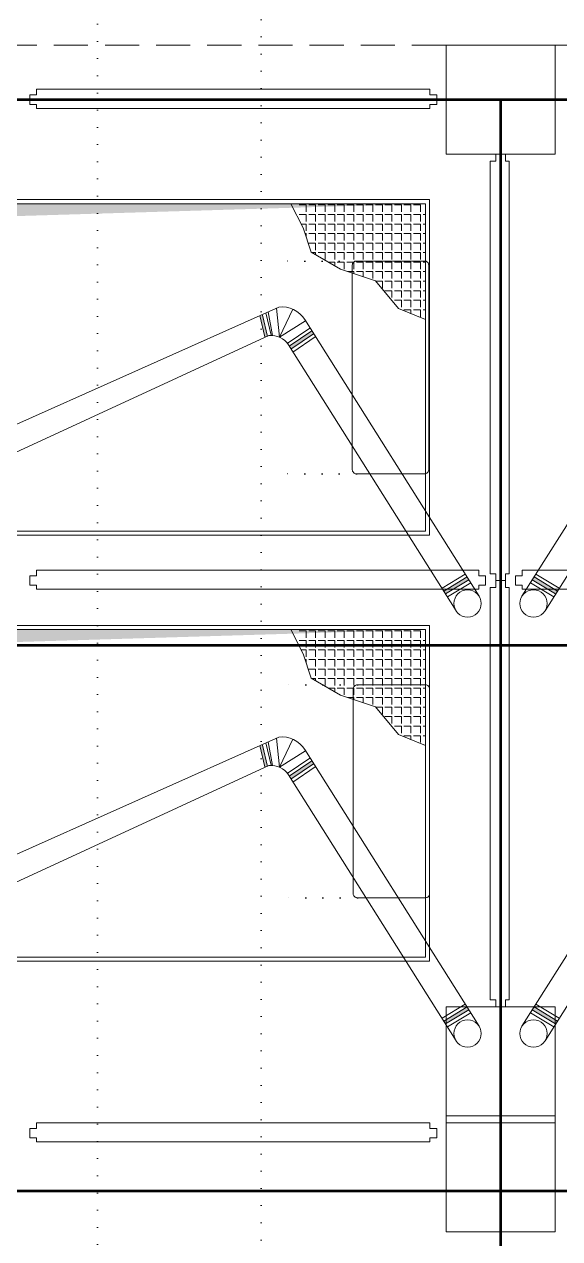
# Model space of a CAD drawing. Header units: metres. Extents: x -13194 to 152406, y -14653 to 29421.
# Drawn here: x 1951 to 2343, y 5595 to 6485 of the extents above; entities that cross this region are included whole.
import ezdxf

# ---------------------------------------------------------------- set-up
doc = ezdxf.new("R2010")
doc.units = ezdxf.units.M
doc.header["$LTSCALE"] = 100
doc.header["$MEASUREMENT"] = 0
doc.linetypes.add('DOT2', pattern=[0.125, 0, -0.125])
doc.linetypes.add('HIDDEN', pattern=[0.375, 0.25, -0.125])
doc.layers.get('0').update_dxf_attribs({"color": 9, "lineweight": 9})
for name, color, linetype, lineweight in [('01', 9, 'Continuous', 9), ('06D', 9, 'Continuous', 9), ('10', 9, 'Continuous', 9), ('20', 9, 'DOT2', 9)]:
    doc.layers.add(name, color=color, linetype=linetype, lineweight=lineweight)

# ---------------------------------------------------------------- blocks, each defined once
blk = doc.blocks.new('p-kolon_80x80')
blk.add_lwpolyline([(-40, -40), (40, -40), (40, 40), (-40, 40)], close=True)
blk = doc.blocks.new('2.bod.sitatik')
at = {"layer": '01'}
for p in [(2300, -2200), (2300, -2905), (2300, -2990)]:
    blk.add_blockref('p-kolon_80x80', p, dxfattribs=at)
blk = doc.blocks.new('p-işyeri')
at = {"color": 0, "const_width": 2}
blk.add_lwpolyline([(200, 0), (200, 700), (-200, 700), (-200, 0)], close=True, dxfattribs=at)
blk = doc.blocks.new('p-mekanik_boyahane_mahal10')
blk.add_hatch(color=256).paths.add_polyline_path([(-11.67, -46.07), (-10.35, -43.95), (-27.46, -33.6), (-28.79, -35.72)])
blk.add_hatch(color=256).paths.add_polyline_path([(-11.67, -46.07), (-10.35, -43.95), (-27.46, -33.6), (-28.79, -35.72)])
blk.add_hatch(color=256).paths.add_polyline_path([(-11.67, -46.07), (-10.35, -43.95), (-27.46, -33.6), (-28.79, -35.72)])
for p, q in [((-36.31, -47.78), (91.59, 155.06)), ((-36.31, -47.78), (91.59, 155.06)), ((-19.39, -58.45), (103.52, 136.49)), ((-19.39, -58.45), (103.52, 136.49)), ((-10.35, -43.95), (-27.46, -33.6)), ((-10.35, -43.95), (-27.46, -33.6)), ((-10.35, -43.95), (-27.46, -33.6)), ((-9.11, -41.77), (-26.06, -31.53)), ((-9.11, -41.77), (-26.06, -31.53)), ((-9.11, -41.77), (-26.06, -31.53)), ((-12.99, -48.19), (-30.11, -37.84)), ((-12.99, -48.19), (-30.11, -37.84)), ((-12.99, -48.19), (-30.11, -37.84)), ((-11.67, -46.07), (-28.79, -35.72)), ((-11.67, -46.07), (-28.79, -35.72)), ((-11.67, -46.07), (-28.79, -35.72))]:
    blk.add_line(p, q)
blk.add_circle((-27.83, -53.07), 10)
blk.add_circle((-27.83, -53.07), 10)
blk.add_circle((-27.83, -53.07), 10)
blk = doc.blocks.new('p-mekanik_boyahane_mahal06')
for points in [[(471.51, 158.08), (473.51, 158.28), (477.18, 142.57), (475.17, 142.37)], [(471.51, 158.08), (473.51, 158.28), (477.18, 142.57), (475.17, 142.37)], [(494.31, 133.35), (492.99, 135.47), (509.54, 146.73), (510.87, 144.61)], [(494.31, 133.35), (492.99, 135.47), (509.54, 146.73), (510.87, 144.61)], [(607.67, -46.07), (606.35, -43.95), (623.46, -33.6), (624.79, -35.72)], [(607.67, -46.07), (606.35, -43.95), (623.46, -33.6), (624.79, -35.72)], [(607.67, -46.07), (606.35, -43.95), (623.46, -33.6), (624.79, -35.72)]]:
    blk.add_hatch(color=256).paths.add_polyline_path(points)
for p, q in [((596, 246), (0, 246)), ((593, 243), (3, 243)), ((494.31, 243), (503.23, 225.37)), ((505.45, 242.09), (500.37, 242.09)), ((505.45, 242.09), (505.45, 237.01)), ((512.43, 242.09), (507.35, 242.09)), ((512.43, 242.09), (512.43, 237.01)), ((519.42, 242.09), (514.34, 242.09)), ((519.42, 242.09), (519.42, 237.01)), ((526.4, 242.09), (521.32, 242.09)), ((526.4, 242.09), (526.4, 237.01)), ((533.39, 242.09), (528.31, 242.09)), ((533.39, 242.09), (533.39, 237.01)), ((540.37, 242.09), (535.29, 242.09)), ((540.37, 242.09), (540.37, 237.01)), ((547.36, 242.09), (542.28, 242.09)), ((547.36, 242.09), (547.36, 237.01)), ((554.34, 242.09), (549.26, 242.09)), ((554.34, 242.09), (554.34, 237.01)), ((561.33, 242.09), (556.25, 242.09)), ((561.33, 242.09), (561.33, 237.01)), ((568.31, 242.09), (563.23, 242.09)), ((568.31, 242.09), (568.31, 237.01)), ((575.3, 242.09), (570.22, 242.09)), ((575.3, 242.09), (575.3, 237.01)), ((582.28, 242.09), (577.2, 242.09)), ((582.28, 242.09), (582.28, 237.01)), ((589.27, 242.09), (584.19, 242.09)), ((589.27, 242.09), (589.27, 237.01)), ((593, 3), (593, 243)), ((596, 3), (596, 246)), ((505.45, 235.1), (500.37, 235.1)), ((505.45, 235.1), (505.45, 230.02)), ((512.43, 235.1), (507.35, 235.1)), ((512.43, 235.1), (512.43, 230.02)), ((519.42, 235.1), (514.34, 235.1)), ((519.42, 235.1), (519.42, 230.02)), ((526.4, 235.1), (521.32, 235.1)), ((526.4, 235.1), (526.4, 230.02)), ((533.39, 235.1), (528.31, 235.1)), ((533.39, 235.1), (533.39, 230.02)), ((540.37, 235.1), (535.29, 235.1)), ((540.37, 235.1), (540.37, 230.02)), ((547.36, 235.1), (542.28, 235.1)), ((547.36, 235.1), (547.36, 230.02)), ((554.34, 235.1), (549.26, 235.1)), ((554.34, 235.1), (554.34, 230.02)), ((561.33, 235.1), (556.25, 235.1)), ((561.33, 235.1), (561.33, 230.02)), ((568.31, 235.1), (563.23, 235.1)), ((568.31, 235.1), (568.31, 230.02)), ((575.3, 235.1), (570.22, 235.1)), ((575.3, 235.1), (575.3, 230.02)), ((582.28, 235.1), (577.2, 235.1)), ((582.28, 235.1), (582.28, 230.02)), ((589.27, 235.1), (584.19, 235.1)), ((589.27, 235.1), (589.27, 230.02)), ((593, 235.1), (591.17, 235.1)), ((505.45, 228.12), (501.77, 228.12)), ((503.23, 225.37), (509.23, 207.36)), ((505.45, 228.12), (505.45, 223.04)), ((512.43, 228.12), (507.35, 228.12)), ((512.43, 228.12), (512.43, 223.04)), ((519.42, 228.12), (514.34, 228.12)), ((519.42, 228.12), (519.42, 223.04)), ((526.4, 228.12), (521.32, 228.12)), ((526.4, 228.12), (526.4, 223.04)), ((533.39, 228.12), (528.31, 228.12)), ((533.39, 228.12), (533.39, 223.04)), ((540.37, 228.12), (535.29, 228.12)), ((540.37, 228.12), (540.37, 223.04)), ((547.36, 228.12), (542.28, 228.12)), ((547.36, 228.12), (547.36, 223.04)), ((554.34, 228.12), (549.26, 228.12)), ((554.34, 228.12), (554.34, 223.04)), ((561.33, 228.12), (556.25, 228.12)), ((561.33, 228.12), (561.33, 223.04)), ((568.31, 228.12), (563.23, 228.12)), ((568.31, 228.12), (568.31, 223.04)), ((575.3, 228.12), (570.22, 228.12)), ((575.3, 228.12), (575.3, 223.04)), ((582.28, 228.12), (577.2, 228.12)), ((582.28, 228.12), (582.28, 223.04)), ((589.27, 228.12), (584.19, 228.12)), ((589.27, 228.12), (589.27, 223.04)), ((593, 228.12), (591.17, 228.12)), ((505.45, 221.13), (504.64, 221.13)), ((505.45, 221.13), (505.45, 218.72)), ((512.43, 221.13), (507.35, 221.13)), ((512.43, 214.15), (507.35, 214.15)), ((512.43, 221.13), (512.43, 216.05)), ((512.43, 214.15), (512.43, 209.07)), ((519.42, 221.13), (514.34, 221.13)), ((519.42, 214.15), (514.34, 214.15)), ((519.42, 221.13), (519.42, 216.05)), ((519.42, 214.15), (519.42, 209.07)), ((526.4, 221.13), (521.32, 221.13)), ((526.4, 214.15), (521.32, 214.15)), ((526.4, 221.13), (526.4, 216.05)), ((526.4, 214.15), (526.4, 209.07)), ((533.39, 221.13), (528.31, 221.13)), ((533.39, 214.15), (528.31, 214.15)), ((533.39, 221.13), (533.39, 216.05)), ((533.39, 214.15), (533.39, 209.07)), ((540.37, 221.13), (535.29, 221.13)), ((540.37, 214.15), (535.29, 214.15)), ((540.37, 221.13), (540.37, 216.05)), ((540.37, 214.15), (540.37, 209.07)), ((547.36, 221.13), (542.28, 221.13)), ((547.36, 214.15), (542.28, 214.15)), ((547.36, 221.13), (547.36, 216.05)), ((547.36, 214.15), (547.36, 209.07)), ((554.34, 221.13), (549.26, 221.13)), ((554.34, 214.15), (549.26, 214.15)), ((554.34, 221.13), (554.34, 216.05)), ((554.34, 214.15), (554.34, 209.07)), ((561.33, 221.13), (556.25, 221.13)), ((561.33, 214.15), (556.25, 214.15)), ((561.33, 221.13), (561.33, 216.05)), ((561.33, 214.15), (561.33, 209.07)), ((568.31, 221.13), (563.23, 221.13)), ((568.31, 214.15), (563.23, 214.15)), ((568.31, 221.13), (568.31, 216.05)), ((568.31, 214.15), (568.31, 209.07)), ((575.3, 221.13), (570.22, 221.13)), ((575.3, 214.15), (570.22, 214.15)), ((575.3, 221.13), (575.3, 216.05)), ((575.3, 214.15), (575.3, 209.07)), ((582.28, 221.13), (577.2, 221.13)), ((582.28, 214.15), (577.2, 214.15)), ((582.28, 221.13), (582.28, 216.05)), ((582.28, 214.15), (582.28, 209.07)), ((589.27, 221.13), (584.19, 221.13)), ((589.27, 214.15), (584.19, 214.15)), ((589.27, 221.13), (589.27, 216.05)), ((589.27, 214.15), (589.27, 209.07)), ((593, 221.13), (591.17, 221.13)), ((593, 214.15), (591.17, 214.15)), ((509.23, 207.36), (530.66, 194.93)), ((512.43, 207.16), (509.58, 207.16)), ((512.43, 207.16), (512.43, 205.5)), ((519.42, 207.16), (514.34, 207.16)), ((519.42, 207.16), (519.42, 202.08)), ((526.4, 207.16), (521.32, 207.16)), ((526.4, 207.16), (526.4, 202.08)), ((533.39, 207.16), (528.31, 207.16)), ((533.39, 207.16), (533.39, 202.08)), ((540.37, 207.16), (535.29, 207.16)), ((540.37, 207.16), (540.37, 202.08)), ((547.36, 207.16), (542.28, 207.16)), ((547.36, 207.16), (547.36, 202.08)), ((554.34, 207.16), (549.26, 207.16)), ((554.34, 207.16), (554.34, 202.08)), ((561.33, 207.16), (556.25, 207.16)), ((561.33, 207.16), (561.33, 202.08)), ((568.31, 207.16), (563.23, 207.16)), ((568.31, 207.16), (568.31, 202.08)), ((575.3, 207.16), (570.22, 207.16)), ((575.3, 207.16), (575.3, 202.08)), ((582.28, 207.16), (577.2, 207.16)), ((582.28, 207.16), (582.28, 202.08)), ((589.27, 207.16), (584.19, 207.16)), ((589.27, 207.16), (589.27, 202.08)), ((593, 207.16), (591.17, 207.16)), ((526.4, 200.18), (521.61, 200.18)), ((526.4, 200.18), (526.4, 197.4)), ((533.39, 200.18), (528.31, 200.18)), ((533.39, 200.18), (533.39, 195.1)), ((540.37, 200.18), (535.29, 200.18)), ((540.37, 200.18), (540.37, 195.1)), ((547.36, 200.18), (542.28, 200.18)), ((547.36, 200.18), (547.36, 195.1)), ((554.34, 200.18), (549.26, 200.18)), ((554.34, 200.18), (554.34, 195.1)), ((561.33, 200.18), (556.25, 200.18)), ((561.33, 200.18), (561.33, 195.1)), ((568.31, 200.18), (563.23, 200.18)), ((568.31, 200.18), (568.31, 195.1)), ((575.3, 200.18), (570.22, 200.18)), ((575.3, 200.18), (575.3, 195.1)), ((582.28, 200.18), (577.2, 200.18)), ((582.28, 200.18), (582.28, 195.1)), ((589.27, 200.18), (584.19, 200.18)), ((589.27, 200.18), (589.27, 195.1)), ((593, 200.18), (591.17, 200.18)), ((530.66, 194.93), (556.37, 186.35)), ((540.37, 193.19), (535.87, 193.19)), ((540.37, 193.19), (540.37, 191.69)), ((547.36, 193.19), (542.28, 193.19)), ((547.36, 193.19), (547.36, 189.36)), ((554.34, 193.19), (549.26, 193.19)), ((554.34, 193.19), (554.34, 188.11)), ((561.33, 193.19), (556.25, 193.19)), ((561.33, 193.19), (561.33, 188.11)), ((568.31, 193.19), (563.23, 193.19)), ((568.31, 193.19), (568.31, 188.11)), ((575.3, 193.19), (570.22, 193.19)), ((575.3, 193.19), (575.3, 188.11)), ((582.28, 193.19), (577.2, 193.19)), ((582.28, 193.19), (582.28, 188.11)), ((589.27, 193.19), (584.19, 193.19)), ((589.27, 193.19), (589.27, 188.11)), ((593, 193.19), (591.17, 193.19)), ((556.37, 186.35), (573.09, 166.2)), ((561.33, 186.21), (556.5, 186.21)), ((561.33, 186.21), (561.33, 181.13)), ((568.31, 186.21), (563.23, 186.21)), ((568.31, 179.22), (563.23, 179.22)), ((568.31, 186.21), (568.31, 181.13)), ((568.31, 179.22), (568.31, 174.14)), ((575.3, 186.21), (570.22, 186.21)), ((575.3, 179.22), (570.22, 179.22)), ((575.3, 186.21), (575.3, 181.13)), ((575.3, 179.22), (575.3, 174.14)), ((582.28, 186.21), (577.2, 186.21)), ((582.28, 179.22), (577.2, 179.22)), ((582.28, 186.21), (582.28, 181.13)), ((582.28, 179.22), (582.28, 174.14)), ((589.27, 186.21), (584.19, 186.21)), ((589.27, 179.22), (584.19, 179.22)), ((589.27, 186.21), (589.27, 181.13)), ((589.27, 179.22), (589.27, 174.14)), ((593, 186.21), (591.17, 186.21)), ((593, 179.22), (591.17, 179.22)), ((568.31, 172.24), (568.08, 172.24)), ((568.31, 172.24), (568.31, 171.96)), ((575.3, 172.24), (570.22, 172.24)), ((575.3, 172.24), (575.3, 167.16)), ((582.28, 172.24), (577.2, 172.24)), ((582.28, 172.24), (582.28, 167.16)), ((589.27, 172.24), (584.19, 172.24)), ((589.27, 172.24), (589.27, 167.16)), ((593, 172.24), (591.17, 172.24)), ((485.37, 164.28), (248.38, 58.32)), ((485.37, 164.28), (248.38, 58.32)), ((480.71, 143.46), (477.55, 160.79)), ((480.71, 143.46), (477.55, 160.79)), ((485.98, 142.15), (483.7, 163.53)), ((485.98, 142.15), (483.7, 163.53)), ((485.98, 142.15), (495.74, 162.61)), ((485.98, 142.15), (495.74, 162.61)), ((573.09, 166.2), (593, 158.04)), ((582.28, 165.25), (577.2, 165.25)), ((582.28, 165.25), (582.28, 162.25)), ((589.27, 165.25), (584.19, 165.25)), ((589.27, 165.25), (589.27, 160.17)), ((593, 165.25), (591.17, 165.25)), ((475.17, 142.37), (471.51, 158.08)), ((475.17, 142.37), (471.51, 158.08)), ((477.18, 142.57), (473.51, 158.28)), ((477.18, 142.57), (473.51, 158.28)), ((479.8, 143.73), (475.98, 160.08)), ((479.8, 143.73), (475.98, 160.08)), ((485.98, 142.15), (504.99, 154.14)), ((485.98, 142.15), (504.99, 154.14)), ((632.31, -47.78), (504.41, 155.06)), ((632.31, -47.78), (504.41, 155.06)), ((478.2, 143.4), (250.85, 38.47)), ((478.2, 143.4), (250.85, 38.47)), ((491.67, 137.6), (508.22, 148.85)), ((491.67, 137.6), (508.22, 148.85)), ((492.99, 135.47), (509.54, 146.73)), ((492.99, 135.47), (509.54, 146.73)), ((494.31, 133.35), (510.87, 144.61)), ((494.31, 133.35), (510.87, 144.61)), ((495.64, 131.23), (512.19, 142.48)), ((495.64, 131.23), (512.19, 142.48)), ((615.39, -58.45), (492.48, 136.49)), ((615.39, -58.45), (492.48, 136.49)), ((605.11, -41.77), (622.06, -31.53)), ((605.11, -41.77), (622.06, -31.53)), ((605.11, -41.77), (622.06, -31.53)), ((606.35, -43.95), (623.46, -33.6)), ((606.35, -43.95), (623.46, -33.6)), ((606.35, -43.95), (623.46, -33.6)), ((607.67, -46.07), (624.79, -35.72)), ((607.67, -46.07), (624.79, -35.72)), ((607.67, -46.07), (624.79, -35.72)), ((608.99, -48.19), (626.11, -37.84)), ((608.99, -48.19), (626.11, -37.84)), ((608.99, -48.19), (626.11, -37.84))]:
    blk.add_line(p, q)
for points in [[(593, 243), (593, 3), (542.11, 3), (593, 3), (3, 3)], [(596, 3), (596, 0), (0, 0)]]:
    blk.add_lwpolyline(points)
blk.add_circle((623.83, -53.07), 10)
blk.add_circle((623.83, -53.07), 10)
blk.add_circle((623.83, -53.07), 10)
for centre, radius in [((487.49, 144.39), 20), ((487.49, 144.39), 20), ((479.79, 128.49), 15), ((479.79, 128.49), 15)]:
    blk.add_arc(centre, radius, 32.23304, 96.0938)
blk.add_solid([(593, 243), (3, 243), (15.71, 225.53), (3, 11)])
blk = doc.blocks.new('p-mekanik_boyahane_mahal9')
blk.add_hatch(color=256).paths.add_polyline_path([(-11.67, -43.07), (-10.35, -40.95), (-27.46, -30.6), (-28.79, -32.72)])
blk.add_hatch(color=256).paths.add_polyline_path([(-11.67, -43.07), (-10.35, -40.95), (-27.46, -30.6), (-28.79, -32.72)])
blk.add_hatch(color=256).paths.add_polyline_path([(-11.67, -43.07), (-10.35, -40.95), (-27.46, -30.6), (-28.79, -32.72)])
for p, q in [((-36.31, -44.78), (91.59, 158.06)), ((-36.31, -44.78), (91.59, 158.06)), ((-19.39, -55.45), (103.52, 139.49)), ((-19.39, -55.45), (103.52, 139.49)), ((-12.99, -45.19), (-30.11, -34.84)), ((-12.99, -45.19), (-30.11, -34.84)), ((-12.99, -45.19), (-30.11, -34.84)), ((-11.67, -43.07), (-28.79, -32.72)), ((-11.67, -43.07), (-28.79, -32.72)), ((-11.67, -43.07), (-28.79, -32.72)), ((-10.35, -40.95), (-27.46, -30.6)), ((-10.35, -40.95), (-27.46, -30.6)), ((-10.35, -40.95), (-27.46, -30.6)), ((-9.11, -38.77), (-26.06, -28.53)), ((-9.11, -38.77), (-26.06, -28.53)), ((-9.11, -38.77), (-26.06, -28.53))]:
    blk.add_line(p, q)
blk.add_circle((-27.83, -50.07), 10)
blk.add_circle((-27.83, -50.07), 10)
blk.add_circle((-27.83, -50.07), 10)
blk = doc.blocks.new('p-mekanik_boyahane_mahal05')
for points in [[(471.51, 161.08), (473.51, 161.28), (477.18, 145.57), (475.17, 145.37)], [(471.51, 161.08), (473.51, 161.28), (477.18, 145.57), (475.17, 145.37)], [(494.31, 136.35), (492.99, 138.47), (509.54, 149.73), (510.87, 147.61)], [(494.31, 136.35), (492.99, 138.47), (509.54, 149.73), (510.87, 147.61)], [(607.67, -43.07), (606.35, -40.95), (623.46, -30.6), (624.79, -32.72)], [(607.67, -43.07), (606.35, -40.95), (623.46, -30.6), (624.79, -32.72)], [(607.67, -43.07), (606.35, -40.95), (623.46, -30.6), (624.79, -32.72)]]:
    blk.add_hatch(color=256).paths.add_polyline_path(points)
for p, q in [((596, 246), (0, 246)), ((593, 243), (3, 243)), ((494.31, 243), (503.23, 225.37)), ((505.45, 242.09), (500.37, 242.09)), ((505.45, 242.09), (505.45, 237.01)), ((512.43, 242.09), (507.35, 242.09)), ((512.43, 242.09), (512.43, 237.01)), ((519.42, 242.09), (514.34, 242.09)), ((519.42, 242.09), (519.42, 237.01)), ((526.4, 242.09), (521.32, 242.09)), ((526.4, 242.09), (526.4, 237.01)), ((533.39, 242.09), (528.31, 242.09)), ((533.39, 242.09), (533.39, 237.01)), ((540.37, 242.09), (535.29, 242.09)), ((540.37, 242.09), (540.37, 237.01)), ((547.36, 242.09), (542.28, 242.09)), ((547.36, 242.09), (547.36, 237.01)), ((554.34, 242.09), (549.26, 242.09)), ((554.34, 242.09), (554.34, 237.01)), ((561.33, 242.09), (556.25, 242.09)), ((561.33, 242.09), (561.33, 237.01)), ((568.31, 242.09), (563.23, 242.09)), ((568.31, 242.09), (568.31, 237.01)), ((575.3, 242.09), (570.22, 242.09)), ((575.3, 242.09), (575.3, 237.01)), ((582.28, 242.09), (577.2, 242.09)), ((582.28, 242.09), (582.28, 237.01)), ((589.27, 242.09), (584.19, 242.09)), ((589.27, 242.09), (589.27, 237.01)), ((593, 3), (593, 243)), ((596, 3), (596, 246)), ((505.45, 235.1), (500.37, 235.1)), ((505.45, 235.1), (505.45, 230.02)), ((512.43, 235.1), (507.35, 235.1)), ((512.43, 235.1), (512.43, 230.02)), ((519.42, 235.1), (514.34, 235.1)), ((519.42, 235.1), (519.42, 230.02)), ((526.4, 235.1), (521.32, 235.1)), ((526.4, 235.1), (526.4, 230.02)), ((533.39, 235.1), (528.31, 235.1)), ((533.39, 235.1), (533.39, 230.02)), ((540.37, 235.1), (535.29, 235.1)), ((540.37, 235.1), (540.37, 230.02)), ((547.36, 235.1), (542.28, 235.1)), ((547.36, 235.1), (547.36, 230.02)), ((554.34, 235.1), (549.26, 235.1)), ((554.34, 235.1), (554.34, 230.02)), ((561.33, 235.1), (556.25, 235.1)), ((561.33, 235.1), (561.33, 230.02)), ((568.31, 235.1), (563.23, 235.1)), ((568.31, 235.1), (568.31, 230.02)), ((575.3, 235.1), (570.22, 235.1)), ((575.3, 235.1), (575.3, 230.02)), ((582.28, 235.1), (577.2, 235.1)), ((582.28, 235.1), (582.28, 230.02)), ((589.27, 235.1), (584.19, 235.1)), ((589.27, 235.1), (589.27, 230.02)), ((593, 235.1), (591.17, 235.1)), ((505.45, 228.12), (501.77, 228.12)), ((503.23, 225.37), (509.23, 207.36)), ((505.45, 228.12), (505.45, 223.04)), ((512.43, 228.12), (507.35, 228.12)), ((512.43, 228.12), (512.43, 223.04)), ((519.42, 228.12), (514.34, 228.12)), ((519.42, 228.12), (519.42, 223.04)), ((526.4, 228.12), (521.32, 228.12)), ((526.4, 228.12), (526.4, 223.04)), ((533.39, 228.12), (528.31, 228.12)), ((533.39, 228.12), (533.39, 223.04)), ((540.37, 228.12), (535.29, 228.12)), ((540.37, 228.12), (540.37, 223.04)), ((547.36, 228.12), (542.28, 228.12)), ((547.36, 228.12), (547.36, 223.04)), ((554.34, 228.12), (549.26, 228.12)), ((554.34, 228.12), (554.34, 223.04)), ((561.33, 228.12), (556.25, 228.12)), ((561.33, 228.12), (561.33, 223.04)), ((568.31, 228.12), (563.23, 228.12)), ((568.31, 228.12), (568.31, 223.04)), ((575.3, 228.12), (570.22, 228.12)), ((575.3, 228.12), (575.3, 223.04)), ((582.28, 228.12), (577.2, 228.12)), ((582.28, 228.12), (582.28, 223.04)), ((589.27, 228.12), (584.19, 228.12)), ((589.27, 228.12), (589.27, 223.04)), ((593, 228.12), (591.17, 228.12)), ((505.45, 221.13), (504.64, 221.13)), ((505.45, 221.13), (505.45, 218.72)), ((512.43, 221.13), (507.35, 221.13)), ((512.43, 214.15), (507.35, 214.15)), ((512.43, 221.13), (512.43, 216.05)), ((512.43, 214.15), (512.43, 209.07)), ((519.42, 221.13), (514.34, 221.13)), ((519.42, 214.15), (514.34, 214.15)), ((519.42, 221.13), (519.42, 216.05)), ((519.42, 214.15), (519.42, 209.07)), ((526.4, 221.13), (521.32, 221.13)), ((526.4, 214.15), (521.32, 214.15)), ((526.4, 221.13), (526.4, 216.05)), ((526.4, 214.15), (526.4, 209.07)), ((533.39, 221.13), (528.31, 221.13)), ((533.39, 214.15), (528.31, 214.15)), ((533.39, 221.13), (533.39, 216.05)), ((533.39, 214.15), (533.39, 209.07)), ((540.37, 221.13), (535.29, 221.13)), ((540.37, 214.15), (535.29, 214.15)), ((540.37, 221.13), (540.37, 216.05)), ((540.37, 214.15), (540.37, 209.07)), ((547.36, 221.13), (542.28, 221.13)), ((547.36, 214.15), (542.28, 214.15)), ((547.36, 221.13), (547.36, 216.05)), ((547.36, 214.15), (547.36, 209.07)), ((554.34, 221.13), (549.26, 221.13)), ((554.34, 214.15), (549.26, 214.15)), ((554.34, 221.13), (554.34, 216.05)), ((554.34, 214.15), (554.34, 209.07)), ((561.33, 221.13), (556.25, 221.13)), ((561.33, 214.15), (556.25, 214.15)), ((561.33, 221.13), (561.33, 216.05)), ((561.33, 214.15), (561.33, 209.07)), ((568.31, 221.13), (563.23, 221.13)), ((568.31, 214.15), (563.23, 214.15)), ((568.31, 221.13), (568.31, 216.05)), ((568.31, 214.15), (568.31, 209.07)), ((575.3, 221.13), (570.22, 221.13)), ((575.3, 214.15), (570.22, 214.15)), ((575.3, 221.13), (575.3, 216.05)), ((575.3, 214.15), (575.3, 209.07)), ((582.28, 221.13), (577.2, 221.13)), ((582.28, 214.15), (577.2, 214.15)), ((582.28, 221.13), (582.28, 216.05)), ((582.28, 214.15), (582.28, 209.07)), ((589.27, 221.13), (584.19, 221.13)), ((589.27, 214.15), (584.19, 214.15)), ((589.27, 221.13), (589.27, 216.05)), ((589.27, 214.15), (589.27, 209.07)), ((593, 221.13), (591.17, 221.13)), ((593, 214.15), (591.17, 214.15)), ((509.23, 207.36), (530.66, 194.93)), ((512.43, 207.16), (509.58, 207.16)), ((512.43, 207.16), (512.43, 205.5)), ((519.42, 207.16), (514.34, 207.16)), ((519.42, 207.16), (519.42, 202.08)), ((526.4, 207.16), (521.32, 207.16)), ((526.4, 207.16), (526.4, 202.08)), ((533.39, 207.16), (528.31, 207.16)), ((533.39, 207.16), (533.39, 202.08)), ((540.37, 207.16), (535.29, 207.16)), ((540.37, 207.16), (540.37, 202.08)), ((547.36, 207.16), (542.28, 207.16)), ((547.36, 207.16), (547.36, 202.08)), ((554.34, 207.16), (549.26, 207.16)), ((554.34, 207.16), (554.34, 202.08)), ((561.33, 207.16), (556.25, 207.16)), ((561.33, 207.16), (561.33, 202.08)), ((568.31, 207.16), (563.23, 207.16)), ((568.31, 207.16), (568.31, 202.08)), ((575.3, 207.16), (570.22, 207.16)), ((575.3, 207.16), (575.3, 202.08)), ((582.28, 207.16), (577.2, 207.16)), ((582.28, 207.16), (582.28, 202.08)), ((589.27, 207.16), (584.19, 207.16)), ((589.27, 207.16), (589.27, 202.08)), ((593, 207.16), (591.17, 207.16)), ((526.4, 200.18), (521.61, 200.18)), ((526.4, 200.18), (526.4, 197.4)), ((533.39, 200.18), (528.31, 200.18)), ((533.39, 200.18), (533.39, 195.1)), ((540.37, 200.18), (535.29, 200.18)), ((540.37, 200.18), (540.37, 195.1)), ((547.36, 200.18), (542.28, 200.18)), ((547.36, 200.18), (547.36, 195.1)), ((554.34, 200.18), (549.26, 200.18)), ((554.34, 200.18), (554.34, 195.1)), ((561.33, 200.18), (556.25, 200.18)), ((561.33, 200.18), (561.33, 195.1)), ((568.31, 200.18), (563.23, 200.18)), ((568.31, 200.18), (568.31, 195.1)), ((575.3, 200.18), (570.22, 200.18)), ((575.3, 200.18), (575.3, 195.1)), ((582.28, 200.18), (577.2, 200.18)), ((582.28, 200.18), (582.28, 195.1)), ((589.27, 200.18), (584.19, 200.18)), ((589.27, 200.18), (589.27, 195.1)), ((593, 200.18), (591.17, 200.18)), ((530.66, 194.93), (556.37, 186.35)), ((540.37, 193.19), (535.87, 193.19)), ((540.37, 193.19), (540.37, 191.69)), ((547.36, 193.19), (542.28, 193.19)), ((547.36, 193.19), (547.36, 189.36)), ((554.34, 193.19), (549.26, 193.19)), ((554.34, 193.19), (554.34, 188.11)), ((561.33, 193.19), (556.25, 193.19)), ((561.33, 193.19), (561.33, 188.11)), ((568.31, 193.19), (563.23, 193.19)), ((568.31, 193.19), (568.31, 188.11)), ((575.3, 193.19), (570.22, 193.19)), ((575.3, 193.19), (575.3, 188.11)), ((582.28, 193.19), (577.2, 193.19)), ((582.28, 193.19), (582.28, 188.11)), ((589.27, 193.19), (584.19, 193.19)), ((589.27, 193.19), (589.27, 188.11)), ((593, 193.19), (591.17, 193.19)), ((556.37, 186.35), (573.09, 166.2)), ((561.33, 186.21), (556.5, 186.21)), ((561.33, 186.21), (561.33, 181.13)), ((568.31, 186.21), (563.23, 186.21)), ((568.31, 179.22), (563.23, 179.22)), ((568.31, 186.21), (568.31, 181.13)), ((568.31, 179.22), (568.31, 174.14)), ((575.3, 186.21), (570.22, 186.21)), ((575.3, 179.22), (570.22, 179.22)), ((575.3, 186.21), (575.3, 181.13)), ((575.3, 179.22), (575.3, 174.14)), ((582.28, 186.21), (577.2, 186.21)), ((582.28, 179.22), (577.2, 179.22)), ((582.28, 186.21), (582.28, 181.13)), ((582.28, 179.22), (582.28, 174.14)), ((589.27, 186.21), (584.19, 186.21)), ((589.27, 179.22), (584.19, 179.22)), ((589.27, 186.21), (589.27, 181.13)), ((589.27, 179.22), (589.27, 174.14)), ((593, 186.21), (591.17, 186.21)), ((593, 179.22), (591.17, 179.22)), ((568.31, 172.24), (568.08, 172.24)), ((568.31, 172.24), (568.31, 171.96)), ((575.3, 172.24), (570.22, 172.24)), ((575.3, 172.24), (575.3, 167.16)), ((582.28, 172.24), (577.2, 172.24)), ((582.28, 172.24), (582.28, 167.16)), ((589.27, 172.24), (584.19, 172.24)), ((589.27, 172.24), (589.27, 167.16)), ((593, 172.24), (591.17, 172.24)), ((485.37, 167.28), (248.38, 61.32)), ((485.37, 167.28), (248.38, 61.32)), ((475.17, 145.37), (471.51, 161.08)), ((475.17, 145.37), (471.51, 161.08)), ((477.18, 145.57), (473.51, 161.28)), ((477.18, 145.57), (473.51, 161.28)), ((479.8, 146.73), (475.98, 163.08)), ((479.8, 146.73), (475.98, 163.08)), ((480.71, 146.46), (477.55, 163.79)), ((480.71, 146.46), (477.55, 163.79)), ((485.98, 145.15), (483.7, 166.53)), ((485.98, 145.15), (483.7, 166.53)), ((485.98, 145.15), (495.74, 165.61)), ((485.98, 145.15), (495.74, 165.61)), ((573.09, 166.2), (593, 158.04)), ((582.28, 165.25), (577.2, 165.25)), ((582.28, 165.25), (582.28, 162.25)), ((589.27, 165.25), (584.19, 165.25)), ((589.27, 165.25), (589.27, 160.17)), ((593, 165.25), (591.17, 165.25)), ((485.98, 145.15), (504.99, 157.14)), ((485.98, 145.15), (504.99, 157.14)), ((491.67, 140.6), (508.22, 151.85)), ((491.67, 140.6), (508.22, 151.85)), ((632.31, -44.78), (504.41, 158.06)), ((632.31, -44.78), (504.41, 158.06)), ((478.2, 146.4), (250.85, 41.47)), ((478.2, 146.4), (250.85, 41.47)), ((492.99, 138.47), (509.54, 149.73)), ((492.99, 138.47), (509.54, 149.73)), ((494.31, 136.35), (510.87, 147.61)), ((494.31, 136.35), (510.87, 147.61)), ((495.64, 134.23), (512.19, 145.48)), ((495.64, 134.23), (512.19, 145.48)), ((615.39, -55.45), (492.48, 139.49)), ((615.39, -55.45), (492.48, 139.49)), ((605.11, -38.77), (622.06, -28.53)), ((605.11, -38.77), (622.06, -28.53)), ((605.11, -38.77), (622.06, -28.53)), ((606.35, -40.95), (623.46, -30.6)), ((606.35, -40.95), (623.46, -30.6)), ((606.35, -40.95), (623.46, -30.6)), ((607.67, -43.07), (624.79, -32.72)), ((607.67, -43.07), (624.79, -32.72)), ((607.67, -43.07), (624.79, -32.72)), ((608.99, -45.19), (626.11, -34.84)), ((608.99, -45.19), (626.11, -34.84)), ((608.99, -45.19), (626.11, -34.84))]:
    blk.add_line(p, q)
for points in [[(593, 243), (593, 3), (542.11, 3), (593, 3), (3, 3)], [(596, 3), (596, 0), (0, 0)]]:
    blk.add_lwpolyline(points)
blk.add_circle((623.83, -50.07), 10)
blk.add_circle((623.83, -50.07), 10)
blk.add_circle((623.83, -50.07), 10)
for centre, radius in [((487.49, 147.39), 20), ((487.49, 147.39), 20), ((479.79, 131.49), 15), ((479.79, 131.49), 15)]:
    blk.add_arc(centre, radius, 32.23304, 96.0938)
blk.add_solid([(593, 243), (3, 243), (15.71, 225.53), (3, 11)])
blk = doc.blocks.new('2.bod.Mimari')
at = {"layer": '06D', "linetype": 'DOT2'}
blk.add_lwpolyline([(2214.39, -1748.97, 0.414214), (2124.39, -1838.97), (2124.39, -3732.3), (2004.39, -3732.3), (2004.39, -1838.97)], format="xyb", dxfattribs=at)
at = {"layer": '06D'}
for points in [[(1954.78, -2196.5), (1959.78, -2196.5), (1959.78, -2192.36), (2248.26, -2192.36), (2248.26, -2196.5), (2253.26, -2196.5), (2253.26, -2203.5), (2248.26, -2203.5), (2248.26, -2206.36), (1959.78, -2206.36), (1959.78, -2203.5), (1954.78, -2203.5)], [(2296.5, -2552.5), (2296.5, -2547.5), (2292.36, -2547.5), (2292.36, -2245), (2296.5, -2245), (2296.5, -2240), (2303.5, -2240), (2303.5, -2245), (2306.36, -2245), (2306.36, -2547.5), (2303.5, -2547.5), (2303.5, -2552.5)], [(1954.78, -2549), (1959.78, -2549), (1959.78, -2544.86), (2284.05, -2544.86), (2284.05, -2549), (2289.05, -2549), (2289.05, -2556), (2284.05, -2556), (2284.05, -2558.86), (1959.78, -2558.86), (1959.78, -2556), (1954.78, -2556)], [(2645.22, -2549), (2640.22, -2549), (2640.22, -2544.86), (2315.95, -2544.86), (2315.95, -2549), (2310.95, -2549), (2310.95, -2556), (2315.95, -2556), (2315.95, -2558.86), (2640.22, -2558.86), (2640.22, -2556), (2645.22, -2556)], [(2296.5, -2552.5), (2296.5, -2557.5), (2292.36, -2557.5), (2292.36, -2860), (2296.5, -2860), (2296.5, -2865), (2303.5, -2865), (2303.5, -2860), (2306.36, -2860), (2306.36, -2557.5), (2303.5, -2557.5), (2303.5, -2552.5)], [(1954.78, -2954.14), (1959.78, -2954.14), (1959.78, -2950), (2248.26, -2950), (2248.26, -2954.14), (2253.26, -2954.14), (2253.26, -2961.14), (2248.26, -2961.14), (2248.26, -2964), (1959.78, -2964), (1959.78, -2961.14), (1954.78, -2961.14)]]:
    blk.add_lwpolyline(points, close=True, dxfattribs=at)
at = {"layer": '06D', "linetype": 'DOT2', "lineweight": -3}
for points in [[(2194.32, -2318.25), (2134.36, -2318.25)], [(2194.32, -2474.25), (2134.36, -2474.25)], [(2195, -2629), (2135.03, -2629)], [(2195, -2785), (2135.03, -2785)]]:
    blk.add_lwpolyline(points, dxfattribs=at)
at = {"layer": '10'}
for points in [[(2244.32, -2318.25), (2194.32, -2318.25, 0.414214), (2191.32, -2321.25), (2191.32, -2471.25, 0.414214), (2194.32, -2474.25), (2244.32, -2474.25, 0.414214), (2247.32, -2471.25), (2247.32, -2321.25, 0.414214)], [(2245, -2629), (2195, -2629, 0.414214), (2192, -2632), (2192, -2782, 0.414214), (2195, -2785), (2245, -2785, 0.414214), (2248, -2782), (2248, -2632, 0.414214)]]:
    blk.add_lwpolyline(points, format="xyb", close=True, dxfattribs=at)
at = {"layer": '20', "color": 251, "linetype": 'HIDDEN'}
blk.add_lwpolyline([(3040, -3750), (3039.93, -3030), (2960, -3030), (2960, -2865), (3039.92, -2865), (3040, -2240), (2960, -2240), (2960, -2160), (2340, -2160), (2340, -2240), (2260, -2240), (2260, -2160), (1640, -2160.01), (1640, -2240), (1560, -2240), (1560, -2865), (1640, -2865), (1640, -3030), (1560, -3030), (1560, -3750)], dxfattribs=at)
blk.add_lwpolyline([(2260, -3030), (2340, -3030), (2340, -2865), (2260, -2865)], close=True, dxfattribs=at)
at = {"layer": '06D', "color": 89, "linetype": 'HIDDEN', "true_color": 0x2e4d23, "rotation": 90}
for p in [(2300, -2400), (3000, -2400), (2300, -2800), (3000, -2800), (2300, -3200), (3000, -3200)]:
    blk.add_blockref('p-işyeri', p, dxfattribs=at)
at = {"layer": '06D'}
for name, p in [('p-mekanik_boyahane_mahal05', (1652, -2519.25)), ('p-mekanik_boyahane_mahal9', (2352, -2519.25)), ('p-mekanik_boyahane_mahal06', (1652, -2831.5)), ('p-mekanik_boyahane_mahal10', (2352, -2831.47))]:
    blk.add_blockref(name, p, dxfattribs=at)

msp = doc.modelspace()

# ---------------------------------------------------------------- block references
for name in ['2.bod.sitatik', '2.bod.Mimari']:
    msp.add_blockref(name, (0, 8630))

doc.saveas('drawing.dxf')
